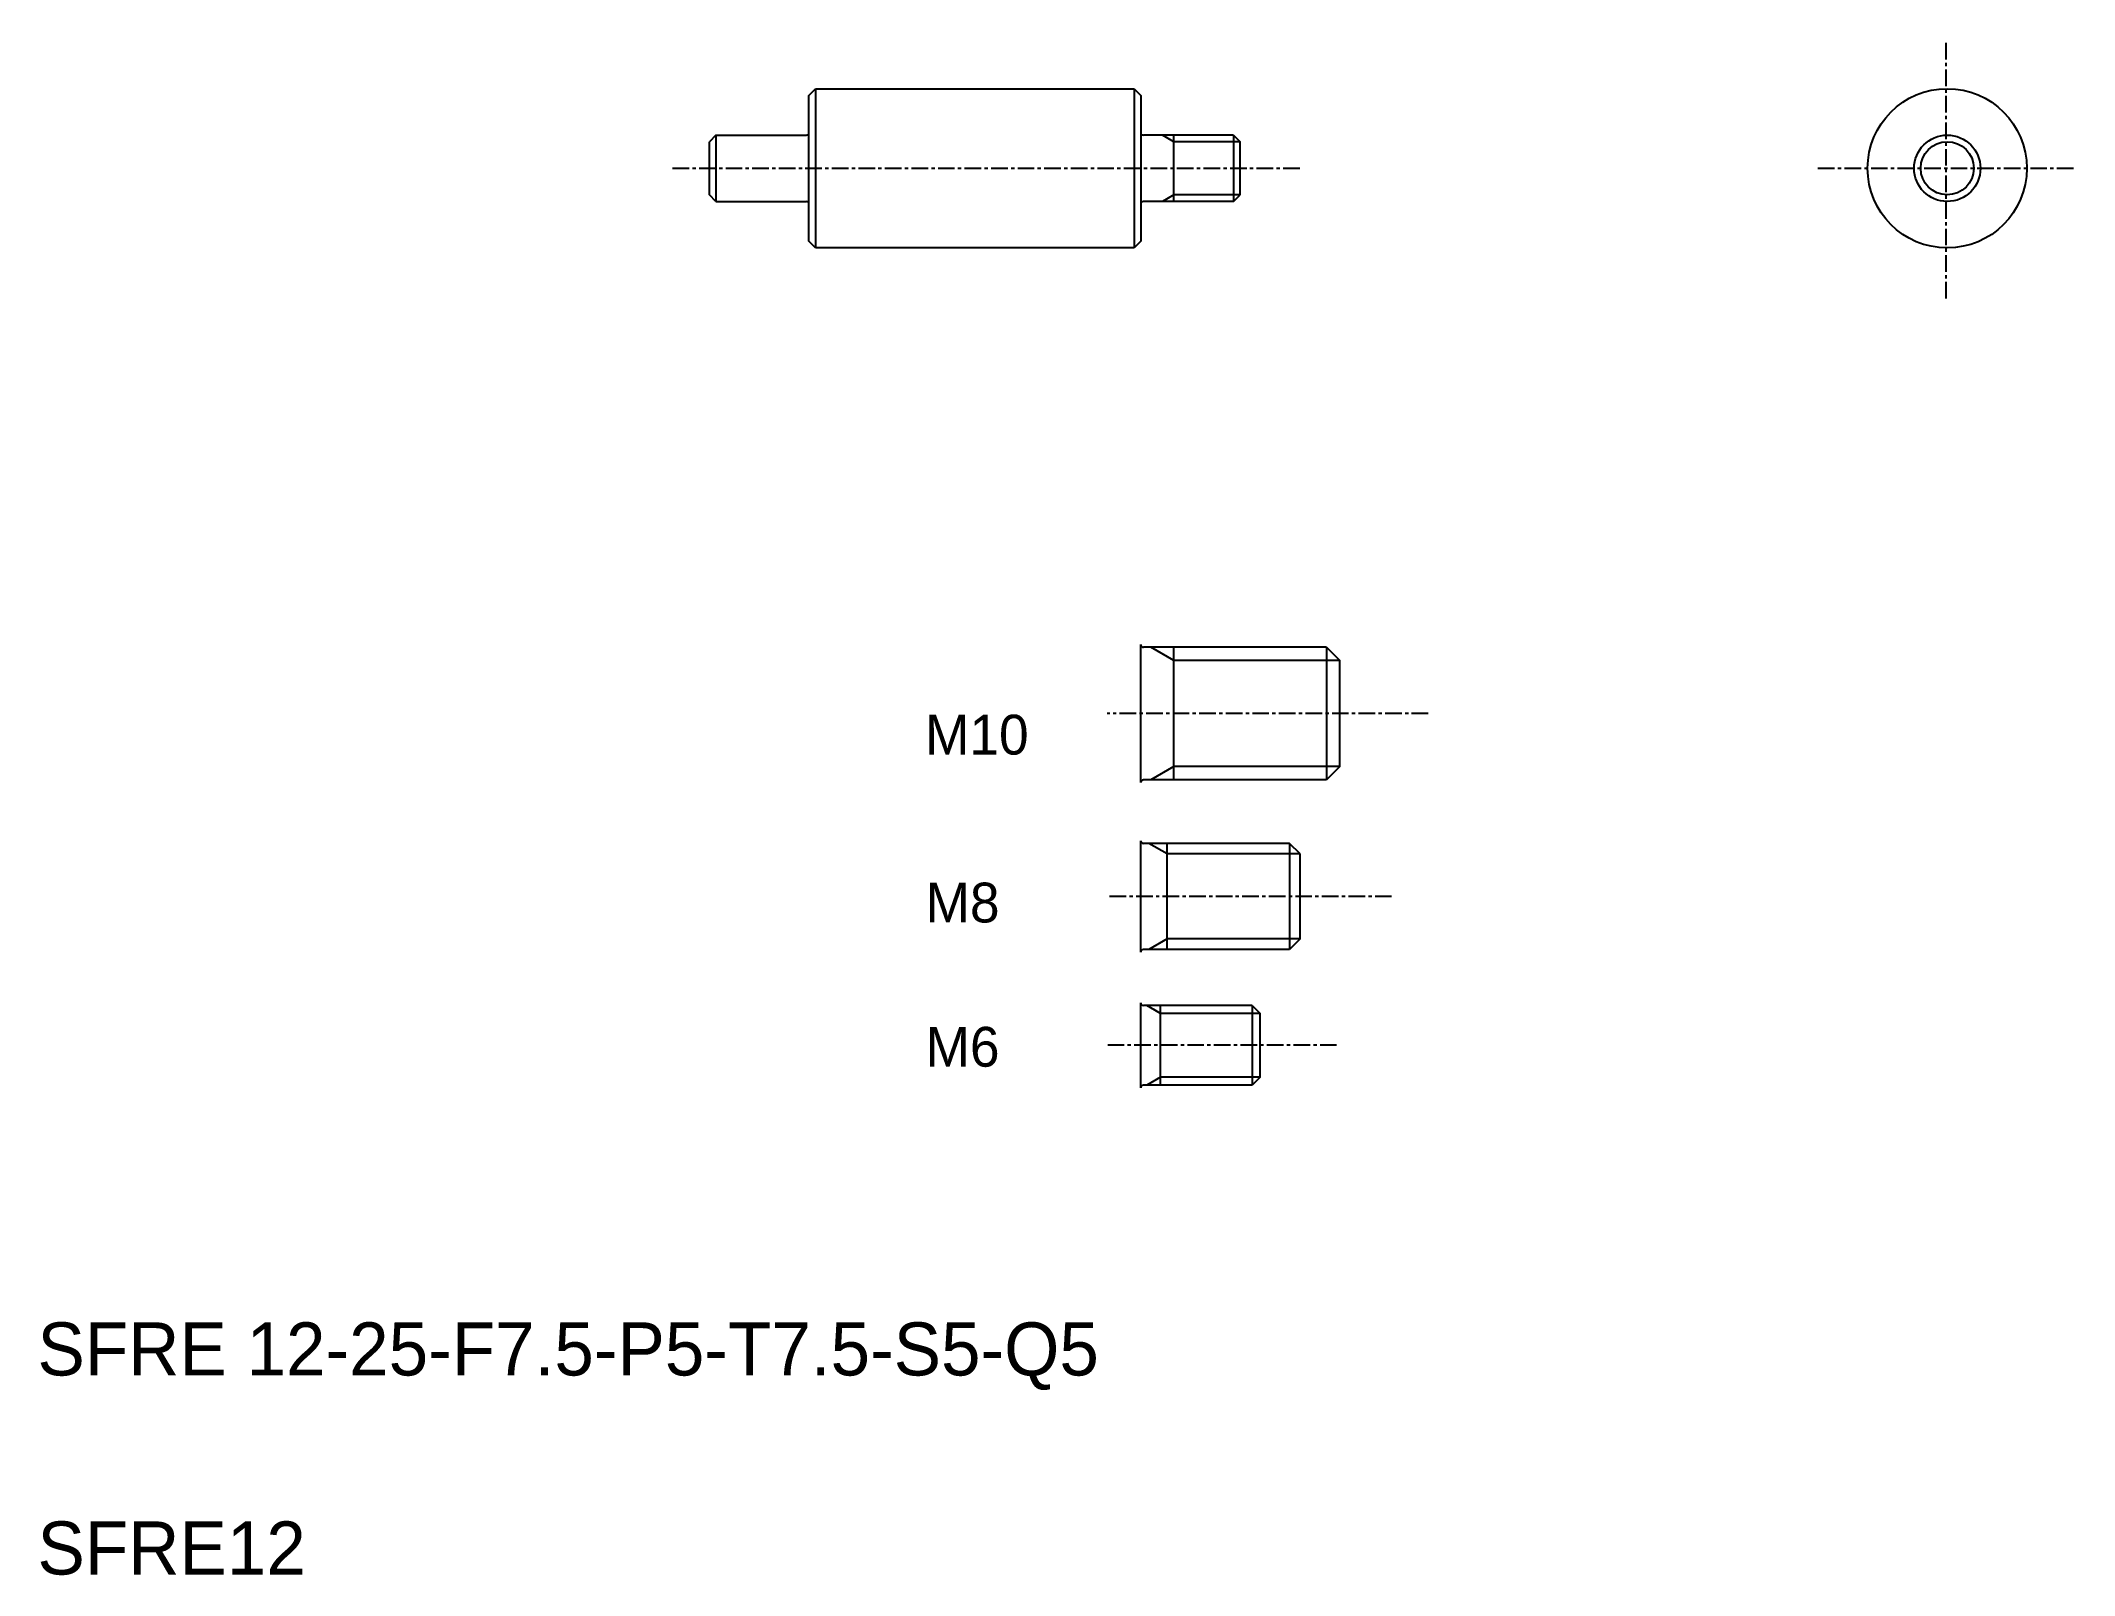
# Model space of a CAD drawing. Extents: x 102 to 255, y 61 to 177.
import ezdxf

# ---------------------------------------------------------------- set-up
doc = ezdxf.new("R2010")
doc.units = 0
doc.linetypes.add('CENTER', pattern=[2, 1.25, -0.25, 0.25, -0.25])
doc.layers.get('0').update_dxf_attribs({"linetype": 'CONTINUOUS'})
doc.layers.add('CENTER', color=1, linetype='CENTER')

msp = doc.modelspace()

# ---------------------------------------------------------------- linework, layer by layer
for p, q in [((159.48, 172.66), (159.98, 173.16)), ((159.98, 173.16), (183.98, 173.16)), ((159.98, 173.16), (159.98, 161.16)), ((183.98, 173.16), (183.98, 161.16)), ((183.98, 173.16), (184.48, 172.66)), ((159.48, 161.66), (159.48, 172.66)), ((184.48, 172.66), (184.48, 161.66)), ((159.98, 170.16), (159.98, 170.16)), ((152.48, 169.66), (151.98, 169.16)), ((151.98, 165.16), (151.98, 169.16)), ((186.98, 164.66), (186.98, 169.66)), ((191.48, 169.66), (191.98, 169.16)), ((191.98, 165.16), (191.98, 169.16)), ((159.98, 167.16), (159.98, 167.16)), ((152.48, 164.66), (151.98, 165.16)), ((191.48, 164.66), (191.98, 165.16)), ((159.98, 161.16), (159.48, 161.66)), ((183.98, 161.16), (159.98, 161.16)), ((184.48, 161.66), (183.98, 161.16)), ((186.98, 121.07), (186.98, 131.07)), ((198.48, 131.07), (199.48, 130.07)), ((199.48, 122.07), (199.48, 130.07)), ((199.48, 122.07), (198.48, 121.07)), ((186.48, 108.29), (186.48, 116.29)), ((196.48, 115.49), (195.68, 116.29)), ((196.48, 109.09), (196.48, 115.49)), ((196.48, 109.09), (195.68, 108.29)), ((185.98, 98.07), (185.98, 104.07)), ((192.88, 104.07), (193.48, 103.47)), ((193.48, 98.67), (193.48, 103.47)), ((193.48, 98.67), (192.88, 98.07))]:
    msp.add_line(p, q)
at = {"color": 7}
for p, q in [((152.48, 169.66), (152.48, 164.66)), ((191.48, 169.66), (191.48, 164.66))]:
    msp.add_line(p, q, dxfattribs=at)
at = {"color": 7, "linetype": 'CONTINUOUS'}
for p, q in [((152.48, 169.66), (159.28, 169.66)), ((191.48, 169.66), (184.68, 169.66)), ((152.48, 164.66), (159.28, 164.66)), ((191.48, 164.66), (184.68, 164.66)), ((198.48, 131.07), (184.68, 131.07)), ((198.48, 131.07), (198.48, 121.07)), ((198.48, 121.07), (184.68, 121.07)), ((195.68, 116.29), (184.68, 116.29)), ((195.68, 116.29), (195.68, 108.29)), ((195.68, 108.29), (184.68, 108.29)), ((192.88, 104.07), (184.68, 104.07)), ((192.88, 104.07), (192.88, 98.07)), ((192.88, 98.07), (184.68, 98.07))]:
    msp.add_line(p, q, dxfattribs=at)
at = {"color": 3}
for p, q in [((186.98, 169.16), (186.11, 169.66)), ((186.98, 165.16), (186.11, 164.66))]:
    msp.add_line(p, q, dxfattribs=at)
at = {"color": 3, "linetype": 'CONTINUOUS'}
for p, q in [((191.98, 169.16), (186.98, 169.16)), ((191.98, 165.16), (186.98, 165.16)), ((186.98, 130.07), (185.25, 131.07)), ((199.48, 130.07), (186.98, 130.07)), ((186.98, 122.07), (185.25, 121.07)), ((199.48, 122.07), (186.98, 122.07)), ((186.48, 115.49), (185.09, 116.29)), ((196.48, 115.49), (186.48, 115.49)), ((186.48, 109.09), (185.09, 108.29)), ((196.48, 109.09), (186.48, 109.09)), ((185.98, 103.47), (184.94, 104.07)), ((185.98, 103.47), (185.46, 103.77)), ((193.48, 103.47), (185.98, 103.47)), ((185.98, 98.67), (184.94, 98.07)), ((193.48, 98.67), (185.98, 98.67))]:
    msp.add_line(p, q, dxfattribs=at)
at = {"linetype": 'CONTINUOUS'}
for p, q in [((184.48, 120.87), (184.48, 131.27)), ((184.48, 108.09), (184.48, 116.49)), ((184.48, 97.87), (184.48, 104.27))]:
    msp.add_line(p, q, dxfattribs=at)
msp.add_circle((245.24, 167.16), 6)
at = {"color": 7, "linetype": 'CONTINUOUS'}
msp.add_circle((245.24, 167.16), 2.5, dxfattribs=at)
at = {"color": 3, "linetype": 'CONTINUOUS'}
msp.add_circle((245.24, 167.16), 2, dxfattribs=at)
for centre, start, end in [((159.28, 169.86), 270, 0), ((184.68, 169.86), 180, 270), ((159.28, 164.46), 0, 90), ((184.68, 164.46), 90, 180)]:
    msp.add_arc(centre, 0.2, start, end)
at = {"linetype": 'CONTINUOUS'}
for centre, start, end in [((184.68, 131.27), 180, 270), ((184.68, 120.87), 90, 180), ((184.68, 116.49), 180, 270), ((184.68, 108.09), 90, 180), ((184.68, 104.27), 180, 270), ((184.68, 97.87), 90, 180)]:
    msp.add_arc(centre, 0.2, start, end, dxfattribs=at)
at = {"layer": 'CENTER', "color": 1, "linetype": 'CENTER'}
for p, q in [((245.16, 157.36), (245.16, 176.78)), ((149.21, 167.16), (196.53, 167.16)), ((235.5, 167.16), (254.81, 167.16)), ((206.14, 126.07), (181.95, 126.07)), ((203.38, 112.29), (181.95, 112.29)), ((199.24, 101.07), (181.95, 101.07))]:
    msp.add_line(p, q, dxfattribs=at)

# ---------------------------------------------------------------- texts
at = {"color": 7}
for s, p in [('M10', (168.23, 122.98)), ('M8', (168.27, 110.33)), ('M6', (168.27, 99.46))]:
    msp.add_text(s, height=3, dxfattribs=at).set_placement(p)
for s, p in [('SFRE 12-25-F7.5-P5-T7.5-S5-Q5', (101.36, 76.19)), ('SFRE12', (101.36, 61.19))]:
    msp.add_text(s, height=4).set_placement(p)

doc.saveas('drawing.dxf')
